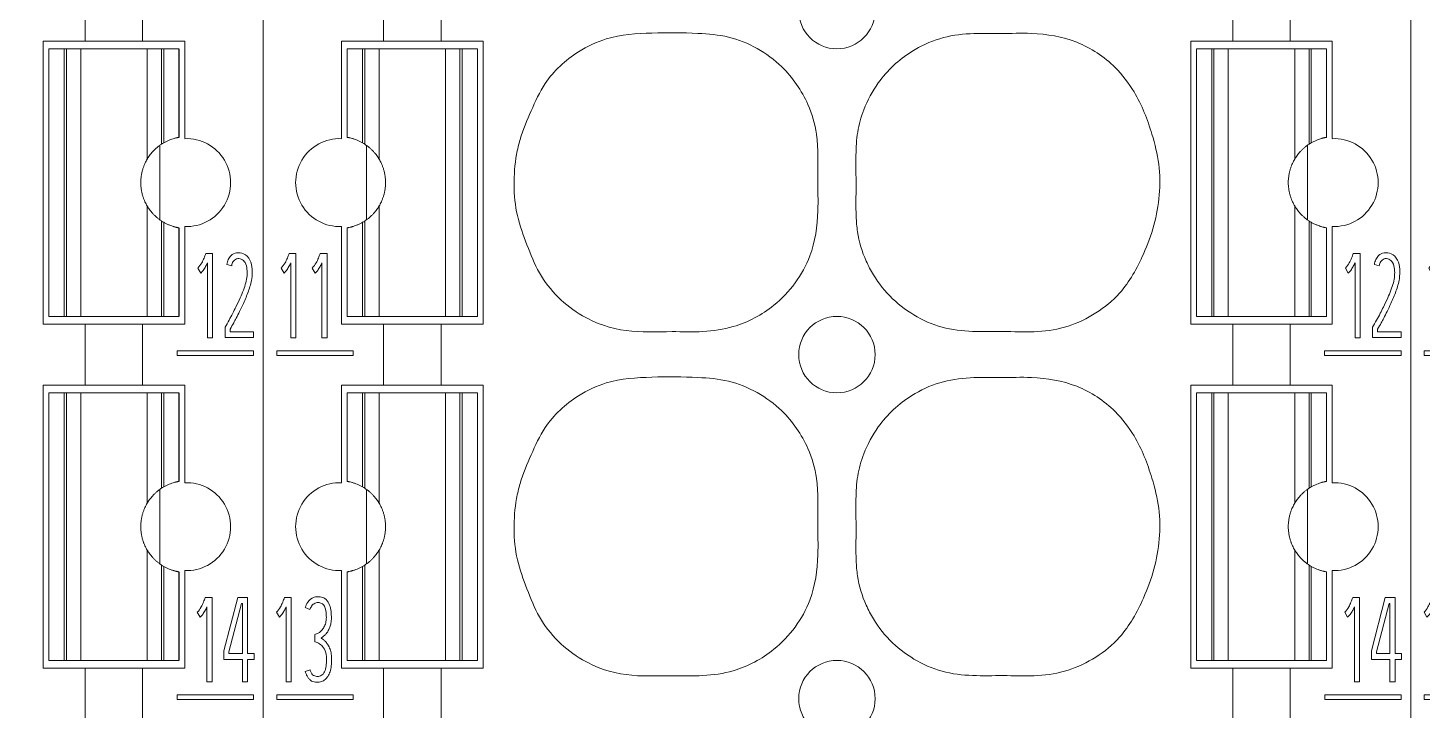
# Model space of a CAD drawing. Header units: millimetres. Extents: x 42356 to 50646, y 31507 to 39566.
# Drawn here: x 47694.95 to 47713.18, y 38385.75 to 38394.67 of the extents above; entities that cross this region are included whole.
import ezdxf

# ---------------------------------------------------------------- set-up
doc = ezdxf.new("R2010")
doc.units = ezdxf.units.MM
doc.set_wipeout_variables(frame=1)
doc.layers.add('000-PI-Oprema', color=30, linetype='Continuous', lineweight=5)

# ---------------------------------------------------------------- blocks, each defined once
blk = doc.blocks.new('PLC_CARD')
at = {"layer": '000-PI-Oprema'}
for p, q in [((0, -16.376), (0, -58.724)), ((15, -16.376), (15, -58.724)), ((1.575, -40.124), (1.575, -39.324)), ((2.325, -39.324), (2.325, -40.124)), ((12.675, -40.124), (12.675, -39.324)), ((13.425, -39.324), (13.425, -40.124)), ((1.025, -40.124), (1.025, -41.399)), ((1.575, -40.124), (1.025, -40.124)), ((1.099, -40.224), (1.099, -41.382)), ((1.1, -40.224), (1.3, -40.224)), ((1.1, -40.224), (1.1, -41.382)), ((1.1, -40.224), (1.1, -41.382)), ((1.328, -40.224), (1.3, -40.224)), ((1.3, -40.224), (1.3, -41.454)), ((1.516, -40.224), (1.328, -40.224)), ((1.328, -40.224), (1.328, -41.471)), ((1.516, -40.224), (1.516, -41.667)), ((2.325, -40.124), (1.575, -40.124)), ((2.875, -40.124), (2.325, -40.124)), ((2.572, -40.224), (2.384, -40.224)), ((2.384, -40.224), (2.384, -43.724)), ((2.6, -40.224), (2.572, -40.224)), ((2.572, -40.224), (2.572, -43.724)), ((2.8, -40.224), (2.6, -40.224)), ((2.6, -40.224), (2.6, -43.724)), ((2.8, -40.224), (2.8, -43.724)), ((2.875, -43.824), (2.875, -40.124)), ((12.125, -43.824), (12.125, -40.124)), ((12.125, -40.124), (12.675, -40.124)), ((12.2, -40.224), (12.4, -40.224)), ((12.2, -40.224), (12.2, -43.724)), ((12.4, -40.224), (12.428, -40.224)), ((12.4, -40.224), (12.4, -43.724)), ((12.428, -40.224), (12.616, -40.224)), ((12.428, -40.224), (12.428, -43.724)), ((12.616, -40.224), (12.616, -43.724)), ((12.675, -40.124), (13.425, -40.124)), ((13.425, -40.124), (13.975, -40.124)), ((13.484, -40.224), (13.672, -40.224)), ((13.484, -40.224), (13.484, -41.667)), ((13.672, -40.224), (13.7, -40.224)), ((13.672, -40.224), (13.672, -41.471)), ((13.9, -40.224), (13.7, -40.224)), ((13.7, -40.224), (13.7, -41.454)), ((13.9, -40.224), (13.9, -41.382)), ((13.9, -41.382), (13.9, -40.224)), ((13.901, -41.382), (13.901, -40.224)), ((13.975, -40.124), (13.975, -41.399)), ((15.127, -40.147), (15.027, -40.147)), ((15.027, -40.175), (15.027, -40.768)), ((15.127, -40.175), (15.027, -40.175)), ((15.127, -40.175), (15.127, -41.098)), ((15.1, -40.768), (15, -40.768)), ((15.1, -40.768), (15.1, -41.928)), ((15.127, -41.098), (15.1, -41.098)), ((1.349, -42.462), (1.349, -41.486)), ((13.651, -41.486), (13.651, -42.462)), ((15.127, -41.6), (15.1, -41.6)), ((15.127, -41.6), (15.127, -41.775)), ((15.127, -41.775), (15.1, -41.775)), ((15.1, -41.928), (15, -41.928)), ((1.516, -42.28), (1.516, -43.724)), ((13.484, -42.28), (13.484, -43.724)), ((15.127, -42.111), (15.027, -42.111)), ((1.025, -42.548), (1.025, -43.824)), ((1.099, -42.565), (1.099, -43.724)), ((1.1, -42.565), (1.1, -43.724)), ((1.1, -42.565), (1.1, -43.724)), ((1.3, -42.493), (1.3, -43.724)), ((1.328, -42.476), (1.328, -43.724)), ((13.672, -42.476), (13.672, -43.724)), ((13.7, -42.493), (13.7, -43.724)), ((13.9, -42.565), (13.9, -43.724)), ((13.9, -43.724), (13.9, -42.565)), ((13.901, -43.724), (13.901, -42.565)), ((13.975, -42.548), (13.975, -43.824)), ((15.1, -42.508), (15, -42.508)), ((15.1, -42.768), (15, -42.768)), ((15.127, -42.746), (15.1, -42.746)), ((15.127, -42.746), (15.127, -42.888)), ((0.339, -42.901), (0.428, -42.901)), ((0.428, -42.901), (0.428, -44.004)), ((0.745, -42.901), (0.835, -42.901)), ((0.835, -42.901), (0.835, -44.004)), ((14.25, -42.901), (14.339, -42.901)), ((14.339, -42.901), (14.339, -44.004)), ((15.127, -42.888), (15.1, -42.888)), ((15.1, -42.888), (15.127, -42.888)), ((0.273, -43.158), (0.235, -43.094)), ((0.362, -44.004), (0.362, -43.024)), ((0.679, -43.158), (0.642, -43.094)), ((0.769, -44.004), (0.769, -43.024)), ((14.184, -43.158), (14.146, -43.094)), ((14.273, -44.004), (14.273, -43.024)), ((14.59, -43.062), (14.525, -43.044)), ((1.1, -43.724), (1.3, -43.724)), ((1.328, -43.724), (1.3, -43.724)), ((1.516, -43.724), (1.328, -43.724)), ((2.572, -43.724), (2.384, -43.724)), ((2.6, -43.724), (2.572, -43.724)), ((2.8, -43.724), (2.6, -43.724)), ((12.2, -43.724), (12.4, -43.724)), ((12.4, -43.724), (12.428, -43.724)), ((12.428, -43.724), (12.616, -43.724)), ((13.484, -43.724), (13.672, -43.724)), ((13.672, -43.724), (13.7, -43.724)), ((13.9, -43.724), (13.7, -43.724)), ((1.025, -43.824), (1.575, -43.824)), ((1.575, -44.624), (1.575, -43.824)), ((1.575, -43.824), (2.325, -43.824)), ((2.325, -43.824), (2.875, -43.824)), ((2.325, -43.824), (2.325, -44.624)), ((12.675, -43.824), (12.125, -43.824)), ((12.675, -44.624), (12.675, -43.824)), ((13.425, -43.824), (12.675, -43.824)), ((13.975, -43.824), (13.425, -43.824)), ((13.425, -43.824), (13.425, -44.624)), ((14.502, -44.002), (14.502, -43.865)), ((14.568, -43.889), (14.568, -43.924)), ((15.127, -43.767), (15.1, -43.767)), ((15.127, -43.908), (15.1, -43.908)), ((15.1, -43.909), (15.127, -43.909)), ((15.1, -43.914), (15.127, -43.914)), ((15.127, -43.767), (15.127, -43.908)), ((15.127, -43.91), (15.127, -43.914)), ((0.428, -44.004), (0.362, -44.004)), ((0.835, -44.004), (0.769, -44.004)), ((14.339, -44.004), (14.273, -44.004)), ((14.874, -44.002), (14.502, -44.002)), ((14.568, -43.924), (14.874, -43.924)), ((14.874, -43.924), (14.874, -44.002)), ((1.175, -44.173), (0.177, -44.173)), ((0.177, -44.173), (0.177, -44.234)), ((0.177, -44.234), (1.175, -44.234)), ((1.175, -44.234), (1.175, -44.173)), ((13.875, -44.173), (13.875, -44.234)), ((14.874, -44.173), (13.875, -44.173)), ((13.875, -44.234), (14.874, -44.234)), ((14.874, -44.234), (14.874, -44.173)), ((15.127, -44.393), (15.1, -44.393)), ((15.127, -44.449), (15.1, -44.449)), ((1.025, -44.624), (1.025, -45.899)), ((1.575, -44.624), (1.025, -44.624)), ((2.325, -44.624), (1.575, -44.624)), ((2.875, -44.624), (2.325, -44.624)), ((2.875, -48.324), (2.875, -44.624)), ((12.125, -48.324), (12.125, -44.624)), ((12.125, -44.624), (12.675, -44.624)), ((12.675, -44.624), (13.425, -44.624)), ((13.425, -44.624), (13.975, -44.624)), ((13.975, -44.624), (13.975, -45.899)), ((1.099, -44.724), (1.099, -45.882)), ((1.1, -44.724), (1.3, -44.724)), ((1.1, -44.724), (1.1, -45.882)), ((1.1, -44.724), (1.1, -45.882)), ((1.328, -44.724), (1.3, -44.724)), ((1.3, -44.724), (1.3, -45.954)), ((1.516, -44.724), (1.328, -44.724)), ((1.328, -44.724), (1.328, -45.971)), ((1.516, -44.724), (1.516, -46.167)), ((2.572, -44.724), (2.384, -44.724)), ((2.384, -44.724), (2.384, -48.224)), ((2.6, -44.724), (2.572, -44.724)), ((2.572, -44.724), (2.572, -48.224)), ((2.8, -44.724), (2.6, -44.724)), ((2.6, -44.724), (2.6, -48.224)), ((2.8, -44.724), (2.8, -48.224)), ((12.2, -44.724), (12.4, -44.724)), ((12.2, -44.724), (12.2, -48.224)), ((12.4, -44.724), (12.428, -44.724)), ((12.4, -44.724), (12.4, -48.224)), ((12.428, -44.724), (12.616, -44.724)), ((12.428, -44.724), (12.428, -48.224)), ((12.616, -44.724), (12.616, -48.224)), ((13.484, -44.724), (13.672, -44.724)), ((13.484, -44.724), (13.484, -46.167)), ((13.672, -44.724), (13.7, -44.724)), ((13.672, -44.724), (13.672, -45.971)), ((13.9, -44.724), (13.7, -44.724)), ((13.7, -44.724), (13.7, -45.954)), ((13.9, -45.882), (13.9, -44.724)), ((13.9, -44.724), (13.9, -45.882)), ((13.901, -45.882), (13.901, -44.724)), ((15, -45.487), (15.1, -45.487)), ((15.127, -45.534), (15.027, -45.534)), ((1.349, -46.962), (1.349, -45.986)), ((13.651, -45.986), (13.651, -46.962)), ((1.516, -46.78), (1.516, -48.224)), ((13.484, -46.78), (13.484, -48.224)), ((1.3, -46.993), (1.3, -48.224)), ((1.328, -46.976), (1.328, -48.224)), ((13.672, -46.976), (13.672, -48.224)), ((13.7, -46.993), (13.7, -48.224)), ((1.025, -47.048), (1.025, -48.324)), ((1.099, -47.065), (1.099, -48.224)), ((1.1, -47.065), (1.1, -48.224)), ((1.1, -47.065), (1.1, -48.224)), ((13.9, -48.224), (13.9, -47.065)), ((13.9, -47.065), (13.9, -48.224)), ((13.901, -48.224), (13.901, -47.065)), ((13.975, -47.048), (13.975, -48.324)), ((0.278, -47.401), (0.367, -47.401)), ((0.301, -48.504), (0.301, -47.524)), ((0.367, -47.401), (0.367, -48.504)), ((0.612, -47.558), (0.551, -47.53)), ((14.242, -47.401), (14.332, -47.401)), ((14.266, -48.504), (14.266, -47.524)), ((14.332, -47.401), (14.332, -48.504)), ((14.668, -47.402), (14.486, -48.098)), ((14.552, -48.109), (14.718, -47.48)), ((14.795, -47.402), (14.668, -47.402)), ((14.718, -47.48), (14.729, -47.48)), ((14.729, -47.48), (14.729, -48.132)), ((14.795, -48.132), (14.795, -47.402)), ((0.212, -47.658), (0.174, -47.594)), ((14.176, -47.658), (14.139, -47.594)), ((0.674, -47.98), (0.674, -47.884)), ((14.486, -48.098), (14.486, -48.21)), ((14.552, -48.132), (14.552, -48.109)), ((1.1, -48.224), (1.3, -48.224)), ((1.328, -48.224), (1.3, -48.224)), ((1.516, -48.224), (1.328, -48.224)), ((2.572, -48.224), (2.384, -48.224)), ((2.6, -48.224), (2.572, -48.224)), ((2.8, -48.224), (2.6, -48.224)), ((12.2, -48.224), (12.4, -48.224)), ((12.4, -48.224), (12.428, -48.224)), ((12.428, -48.224), (12.616, -48.224)), ((13.484, -48.224), (13.672, -48.224)), ((13.672, -48.224), (13.7, -48.224)), ((13.9, -48.224), (13.7, -48.224)), ((14.486, -48.21), (14.729, -48.21)), ((14.729, -48.132), (14.552, -48.132)), ((14.729, -48.21), (14.729, -48.502)), ((14.881, -48.132), (14.795, -48.132)), ((14.795, -48.21), (14.881, -48.21)), ((14.795, -48.502), (14.795, -48.21)), ((14.881, -48.21), (14.881, -48.132)), ((0.55, -48.37), (0.613, -48.345)), ((1.025, -48.324), (1.575, -48.324)), ((1.575, -49.124), (1.575, -48.324)), ((1.575, -48.324), (2.325, -48.324)), ((2.325, -48.324), (2.875, -48.324)), ((2.325, -48.324), (2.325, -49.124)), ((12.675, -48.324), (12.125, -48.324)), ((12.675, -49.124), (12.675, -48.324)), ((13.425, -48.324), (12.675, -48.324)), ((13.975, -48.324), (13.425, -48.324)), ((13.425, -48.324), (13.425, -49.124)), ((0.367, -48.504), (0.301, -48.504)), ((14.332, -48.504), (14.266, -48.504)), ((14.729, -48.502), (14.795, -48.502)), ((1.176, -48.673), (0.177, -48.673)), ((0.177, -48.673), (0.177, -48.734)), ((0.177, -48.734), (1.176, -48.734)), ((1.176, -48.734), (1.176, -48.673)), ((14.875, -48.673), (13.876, -48.673)), ((13.876, -48.673), (13.876, -48.734)), ((13.876, -48.734), (14.875, -48.734)), ((14.875, -48.734), (14.875, -48.673))]:
    blk.add_line(p, q, dxfattribs=at)
for centre in [(7.5, -39.724), (7.5, -44.224), (7.5, -48.724)]:
    blk.add_circle(centre, 0.5, dxfattribs=at)
for centre, radius, start, end in [((1, -41.974), 0.575, 87.5081, 272.4919), ((1, -41.974), 0.6, 56.8644, 60), ((14, -41.974), 0.6, 120, 123.1356), ((14, -41.974), 0.575, 267.5081, 92.4919), ((1, -41.974), 0.6, 300, 303.1356), ((14, -41.974), 0.6, 236.8644, 240), ((1, -46.474), 0.575, 87.5081, 272.4919), ((14, -46.474), 0.575, 267.5081, 92.4919), ((1, -46.474), 0.6, 56.8644, 60), ((14, -46.474), 0.6, 120, 123.1356), ((1, -46.474), 0.6, 300, 303.1356), ((14, -46.474), 0.6, 236.8644, 240)]:
    blk.add_arc(centre, radius, start, end, dxfattribs=at)
for points, knots in [([(3.611, -43.154), (3.677, -43.27), (3.845, -43.484), (4.22, -43.773), (4.74, -43.949), (5.28, -43.915), (5.747, -43.934), (6.218, -43.866), (6.641, -43.64), (6.966, -43.297), (7.198, -42.881), (7.264, -42.408), (7.242, -41.875), (7.27, -41.403), (7.118, -40.881), (6.845, -40.487), (6.465, -40.206), (6.087, -40.051), (5.616, -40.013), (5.085, -40.012), (4.542, -40.045), (4.051, -40.28), (3.696, -40.605), (3.502, -41.036), (3.369, -41.343), (3.295, -41.672), (3.268, -42.005), (3.307, -42.411), (3.448, -42.787), (3.545, -43.038), (3.611, -43.154)], [0, 0, 0, 0, 0.03125, 0.0625, 0.109375, 0.15625, 0.1875, 0.21875, 0.265625, 0.296875, 0.328125, 0.375, 0.40625, 0.453125, 0.484375, 0.53125, 0.5625, 0.59375, 0.625, 0.671875, 0.71875, 0.75, 0.796875, 0.828125, 0.859375, 0.875, 0.90625, 0.9375, 0.96875, 1, 1, 1, 1]), ([(7.976, -43.179), (8.045, -43.294), (8.215, -43.505), (8.542, -43.745), (8.92, -43.897), (9.324, -43.93), (9.725, -43.917), (10.127, -43.937), (10.527, -43.868), (10.893, -43.693), (11.262, -43.391), (11.491, -42.973), (11.654, -42.534), (11.727, -42.136), (11.721, -41.731), (11.608, -41.274), (11.439, -40.834), (11.107, -40.402), (10.65, -40.098), (10.109, -40.009), (9.642, -40.029), (9.24, -40.014), (8.839, -40.073), (8.5, -40.231), (8.233, -40.436), (8.011, -40.689), (7.852, -40.986), (7.76, -41.312), (7.744, -41.647), (7.754, -42.015), (7.744, -42.35), (7.77, -42.685), (7.848, -42.944), (7.941, -43.122), (7.976, -43.179)], [0, 0, 0, 0, 0.03125, 0.0625, 0.09375, 0.125, 0.15625, 0.1875, 0.21875, 0.25, 0.28125, 0.328125, 0.359375, 0.390625, 0.421875, 0.453125, 0.5, 0.53125, 0.578125, 0.625, 0.65625, 0.6875, 0.71875, 0.75, 0.773438, 0.796875, 0.828125, 0.851562, 0.875, 0.90625, 0.9375, 0.953125, 0.984375, 1, 1, 1, 1]), ([(2.384, -40.224), (2.375, -40.224), (2.356, -40.224), (2.328, -40.224), (2.299, -40.224), (2.279, -40.224), (2.242, -40.224), (2.171, -40.224), (2.096, -40.224), (2.003, -40.224), (1.904, -40.224), (1.806, -40.224), (1.727, -40.224), (1.658, -40.224), (1.62, -40.224), (1.6, -40.224), (1.561, -40.224), (1.534, -40.224), (1.516, -40.224)], [0, 0, 0, 0, 0.06207, 0.11975, 0.187035, 0.2395, 0.284229, 0.328958, 0.391725, 0.453791, 0.535986, 0.613149, 0.671042, 0.715771, 0.7605, 0.819646, 0.88025, 1, 1, 1, 1]), ([(12.616, -40.224), (12.625, -40.224), (12.644, -40.224), (12.672, -40.224), (12.701, -40.224), (12.721, -40.224), (12.758, -40.224), (12.829, -40.224), (12.904, -40.224), (12.997, -40.224), (13.096, -40.224), (13.194, -40.224), (13.273, -40.224), (13.342, -40.224), (13.38, -40.224), (13.4, -40.224), (13.439, -40.224), (13.466, -40.224), (13.484, -40.224)], [0, 0, 0, 0, 0.06207, 0.11975, 0.187035, 0.2395, 0.284229, 0.328958, 0.391725, 0.453791, 0.535986, 0.613149, 0.671042, 0.715771, 0.7605, 0.819646, 0.88025, 1, 1, 1, 1]), ([(15.027, -40.147), (15.027, -40.147), (15.027, -40.152), (15.027, -40.167), (15.027, -40.173)], [0, 0, 0, 0, 0.699875, 1, 1, 1, 1]), ([(15.127, -40.147), (15.127, -40.147), (15.127, -40.152), (15.127, -40.167), (15.127, -40.173)], [0, 0, 0, 0, 0.699875, 1, 1, 1, 1]), ([(1.3, -41.454), (1.288, -41.447), (1.276, -41.441), (1.258, -41.432), (1.252, -41.429), (1.24, -41.424), (1.234, -41.421), (1.216, -41.414), (1.205, -41.41), (1.188, -41.404), (1.183, -41.402), (1.172, -41.399), (1.167, -41.397), (1.153, -41.393), (1.144, -41.391), (1.132, -41.388), (1.129, -41.388), (1.122, -41.386), (1.116, -41.385), (1.111, -41.384), (1.107, -41.383), (1.106, -41.383), (1.101, -41.382), (1.1, -41.382), (1.1, -41.382)], [0, 0, 0, 0, 0.125, 0.125, 0.1875, 0.1875, 0.25, 0.25, 0.375, 0.375, 0.4375, 0.4375, 0.5, 0.5, 0.625, 0.625, 0.6875, 0.6875, 0.75, 0.8125, 0.8125, 0.875, 0.875, 1, 1, 1, 1]), ([(1.516, -41.667), (1.512, -41.661), (1.507, -41.653), (1.497, -41.638), (1.492, -41.629), (1.479, -41.613), (1.473, -41.604), (1.458, -41.586), (1.451, -41.578), (1.435, -41.56), (1.427, -41.552), (1.409, -41.535), (1.4, -41.526), (1.371, -41.501), (1.35, -41.486), (1.328, -41.471)], [0, 0, 0, 0, 0.125, 0.125, 0.25, 0.25, 0.375, 0.375, 0.5, 0.5, 0.625, 0.625, 0.75, 0.75, 1, 1, 1, 1]), ([(13.672, -41.471), (13.661, -41.478), (13.65, -41.486), (13.63, -41.501), (13.62, -41.51), (13.6, -41.526), (13.591, -41.534), (13.574, -41.551), (13.565, -41.56), (13.541, -41.586), (13.527, -41.604), (13.509, -41.629), (13.503, -41.638), (13.495, -41.649), (13.493, -41.653), (13.488, -41.66), (13.486, -41.664), (13.484, -41.667)], [0, 0, 0, 0, 0.125, 0.125, 0.25, 0.25, 0.375, 0.375, 0.5, 0.5, 0.75, 0.75, 0.875, 0.875, 0.9375, 0.9375, 1, 1, 1, 1]), ([(13.9, -41.382), (13.9, -41.382), (13.899, -41.382), (13.893, -41.383), (13.889, -41.384), (13.881, -41.386), (13.878, -41.386), (13.871, -41.388), (13.864, -41.389), (13.856, -41.391), (13.847, -41.393), (13.842, -41.395), (13.828, -41.399), (13.817, -41.402), (13.795, -41.409), (13.784, -41.414), (13.76, -41.424), (13.748, -41.429), (13.724, -41.441), (13.712, -41.447), (13.7, -41.454)], [0, 0, 0, 0, 0.125, 0.125, 0.25, 0.25, 0.3125, 0.3125, 0.375, 0.4375, 0.4375, 0.5, 0.5, 0.625, 0.625, 0.75, 0.75, 0.875, 0.875, 1, 1, 1, 1]), ([(1.516, -42.28), (1.526, -42.263), (1.536, -42.245), (1.55, -42.214), (1.554, -42.204), (1.563, -42.181), (1.567, -42.169), (1.575, -42.144), (1.579, -42.131), (1.584, -42.11), (1.586, -42.102), (1.589, -42.088), (1.591, -42.08), (1.594, -42.057), (1.596, -42.041), (1.599, -42.016), (1.599, -42.008), (1.6, -41.991), (1.6, -41.974), (1.6, -41.957), (1.599, -41.94), (1.599, -41.931), (1.596, -41.906), (1.594, -41.89), (1.591, -41.867), (1.589, -41.86), (1.586, -41.845), (1.584, -41.838), (1.579, -41.817), (1.576, -41.804), (1.568, -41.778), (1.563, -41.766), (1.554, -41.744), (1.55, -41.733), (1.536, -41.703), (1.526, -41.684), (1.516, -41.667)], [0, 0, 0, 0, 0.125, 0.125, 0.1875, 0.1875, 0.25, 0.25, 0.3125, 0.3125, 0.34375, 0.34375, 0.375, 0.375, 0.4375, 0.4375, 0.46875, 0.46875, 0.5, 0.53125, 0.53125, 0.5625, 0.5625, 0.625, 0.625, 0.65625, 0.65625, 0.6875, 0.6875, 0.75, 0.75, 0.8125, 0.8125, 0.875, 0.875, 1, 1, 1, 1]), ([(13.484, -41.667), (13.474, -41.684), (13.464, -41.703), (13.45, -41.733), (13.446, -41.743), (13.437, -41.766), (13.433, -41.778), (13.425, -41.803), (13.421, -41.817), (13.416, -41.838), (13.414, -41.845), (13.411, -41.859), (13.409, -41.867), (13.406, -41.89), (13.404, -41.906), (13.401, -41.931), (13.401, -41.939), (13.4, -41.956), (13.4, -41.973), (13.4, -41.991), (13.401, -42.008), (13.401, -42.016), (13.404, -42.041), (13.406, -42.057), (13.409, -42.08), (13.411, -42.088), (13.414, -42.102), (13.416, -42.109), (13.421, -42.13), (13.424, -42.144), (13.432, -42.169), (13.437, -42.181), (13.446, -42.203), (13.45, -42.214), (13.464, -42.245), (13.474, -42.263), (13.484, -42.28)], [0, 0, 0, 0, 0.125, 0.125, 0.1875, 0.1875, 0.25, 0.25, 0.3125, 0.3125, 0.34375, 0.34375, 0.375, 0.375, 0.4375, 0.4375, 0.46875, 0.46875, 0.5, 0.53125, 0.53125, 0.5625, 0.5625, 0.625, 0.625, 0.65625, 0.65625, 0.6875, 0.6875, 0.75, 0.75, 0.8125, 0.8125, 0.875, 0.875, 1, 1, 1, 1]), ([(15.127, -41.775), (15.127, -41.801), (15.127, -41.857), (15.127, -41.942), (15.127, -42.026), (15.127, -42.083), (15.127, -42.111)], [0, 0, 0, 0, 0.241771, 0.519769, 0.773623, 1, 1, 1, 1]), ([(15.027, -41.928), (15.027, -41.933), (15.027, -41.967), (15.027, -42.026), (15.027, -42.083), (15.027, -42.111)], [0, 0, 0, 0, 0.096436, 0.574067, 1, 1, 1, 1]), ([(1.328, -42.476), (1.35, -42.462), (1.371, -42.446), (1.399, -42.421), (1.409, -42.413), (1.427, -42.396), (1.435, -42.387), (1.451, -42.37), (1.458, -42.361), (1.473, -42.344), (1.479, -42.335), (1.491, -42.318), (1.497, -42.31), (1.507, -42.294), (1.512, -42.287), (1.516, -42.28)], [0, 0, 0, 0, 0.25, 0.25, 0.375, 0.375, 0.5, 0.5, 0.625, 0.625, 0.75, 0.75, 0.875, 0.875, 1, 1, 1, 1]), ([(13.484, -42.28), (13.486, -42.283), (13.488, -42.287), (13.493, -42.294), (13.495, -42.298), (13.503, -42.31), (13.509, -42.318), (13.521, -42.335), (13.528, -42.344), (13.542, -42.361), (13.557, -42.378), (13.573, -42.396), (13.591, -42.413), (13.6, -42.421), (13.62, -42.438), (13.63, -42.446), (13.645, -42.457), (13.65, -42.461), (13.661, -42.469), (13.667, -42.472), (13.672, -42.476)], [0, 0, 0, 0, 0.0625, 0.0625, 0.125, 0.125, 0.25, 0.25, 0.375, 0.375, 0.5, 0.625, 0.625, 0.75, 0.75, 0.875, 0.875, 0.9375, 0.9375, 1, 1, 1, 1]), ([(1.1, -42.565), (1.1, -42.565), (1.101, -42.565), (1.106, -42.564), (1.107, -42.564), (1.111, -42.563), (1.114, -42.563), (1.122, -42.561), (1.128, -42.56), (1.14, -42.557), (1.144, -42.556), (1.153, -42.554), (1.162, -42.551), (1.172, -42.548), (1.183, -42.545), (1.188, -42.543), (1.205, -42.538), (1.216, -42.533), (1.24, -42.524), (1.252, -42.518), (1.276, -42.506), (1.288, -42.5), (1.3, -42.493)], [0, 0, 0, 0, 0.125, 0.125, 0.1875, 0.1875, 0.25, 0.25, 0.375, 0.375, 0.4375, 0.4375, 0.5, 0.5625, 0.5625, 0.625, 0.625, 0.75, 0.75, 0.875, 0.875, 1, 1, 1, 1]), ([(13.7, -42.493), (13.712, -42.5), (13.724, -42.506), (13.742, -42.515), (13.748, -42.518), (13.76, -42.524), (13.766, -42.526), (13.784, -42.533), (13.795, -42.538), (13.812, -42.543), (13.817, -42.545), (13.828, -42.548), (13.833, -42.55), (13.847, -42.554), (13.856, -42.556), (13.868, -42.559), (13.871, -42.56), (13.878, -42.561), (13.881, -42.562), (13.889, -42.563), (13.893, -42.564), (13.899, -42.565), (13.9, -42.565), (13.9, -42.565)], [0, 0, 0, 0, 0.125, 0.125, 0.1875, 0.1875, 0.25, 0.25, 0.375, 0.375, 0.4375, 0.4375, 0.5, 0.5, 0.625, 0.625, 0.6875, 0.6875, 0.75, 0.75, 0.875, 0.875, 1, 1, 1, 1]), ([(15.1, -42.508), (15.1, -42.508), (15.1, -42.509), (15.1, -42.595), (15.1, -42.9), (15.1, -43.238), (15.1, -43.628), (15.1, -44.016), (15.1, -44.341), (15.1, -44.421), (15.1, -44.305), (15.1, -44.017), (15.1, -43.614), (15.1, -43.177), (15.1, -42.895), (15.1, -42.768)], [0, 0, 0, 0, 0.002463, 0.127313, 0.21804, 0.297613, 0.383773, 0.502248, 0.581824, 0.615416, 0.6429, 0.709026, 0.804834, 0.910982, 1, 1, 1, 1]), ([(15.1, -42.768), (15.1, -43.05), (15.1, -43.57), (15.1, -44.32), (15.1, -44.941), (15.1, -45.374), (15.1, -45.479), (15.1, -45.487), (15.1, -45.487)], [0, 0, 0, 0, 0.258228, 0.474907, 0.66882, 0.831698, 0.971786, 1, 1, 1, 1]), ([(0.235, -43.094), (0.255, -43.072), (0.286, -43.03), (0.316, -42.963), (0.332, -42.921), (0.339, -42.901)], [0, 0, 0, 0, 0.391503, 0.710241, 1, 1, 1, 1]), ([(0.642, -43.094), (0.661, -43.072), (0.693, -43.03), (0.722, -42.963), (0.738, -42.921), (0.745, -42.901)], [0, 0, 0, 0, 0.391503, 0.710241, 1, 1, 1, 1]), ([(14.146, -43.094), (14.166, -43.072), (14.197, -43.03), (14.227, -42.963), (14.243, -42.921), (14.25, -42.901)], [0, 0, 0, 0, 0.391503, 0.710241, 1, 1, 1, 1]), ([(14.502, -43.865), (14.52, -43.835), (14.554, -43.775), (14.601, -43.687), (14.65, -43.59), (14.698, -43.489), (14.741, -43.383), (14.776, -43.287), (14.791, -43.194), (14.792, -43.104), (14.774, -43.023), (14.719, -42.968), (14.651, -42.964), (14.603, -43.006), (14.592, -43.041), (14.59, -43.062)], [0, 0, 0, 0, 0.090549, 0.179208, 0.258724, 0.372825, 0.470228, 0.556884, 0.637924, 0.712953, 0.790363, 0.847029, 0.901257, 0.950813, 1, 1, 1, 1]), ([(14.525, -43.044), (14.529, -43.021), (14.541, -42.98), (14.579, -42.918), (14.656, -42.885), (14.757, -42.896), (14.84, -42.984), (14.861, -43.107), (14.856, -43.247), (14.81, -43.397), (14.75, -43.538), (14.695, -43.654), (14.653, -43.739), (14.611, -43.816), (14.584, -43.863), (14.568, -43.889)], [0, 0, 0, 0, 0.048112, 0.09401, 0.152004, 0.217385, 0.302237, 0.391917, 0.480803, 0.603842, 0.727373, 0.811807, 0.882438, 0.932593, 1, 1, 1, 1]), ([(0.362, -43.024), (0.358, -43.032), (0.35, -43.048), (0.336, -43.073), (0.322, -43.098), (0.307, -43.121), (0.291, -43.142), (0.279, -43.153), (0.273, -43.158)], [0, 0, 0, 0, 0.164096, 0.336927, 0.518657, 0.695677, 0.855448, 1, 1, 1, 1]), ([(0.769, -43.024), (0.765, -43.032), (0.757, -43.048), (0.743, -43.073), (0.729, -43.098), (0.714, -43.121), (0.697, -43.142), (0.685, -43.153), (0.679, -43.158)], [0, 0, 0, 0, 0.164096, 0.336927, 0.518657, 0.695677, 0.855448, 1, 1, 1, 1]), ([(14.273, -43.024), (14.269, -43.032), (14.261, -43.048), (14.247, -43.073), (14.233, -43.098), (14.218, -43.121), (14.201, -43.142), (14.19, -43.153), (14.184, -43.158)], [0, 0, 0, 0, 0.164096, 0.336927, 0.518657, 0.695677, 0.855448, 1, 1, 1, 1]), ([(2.384, -43.724), (2.375, -43.724), (2.356, -43.724), (2.328, -43.724), (2.299, -43.724), (2.279, -43.724), (2.242, -43.724), (2.171, -43.724), (2.096, -43.724), (2.003, -43.724), (1.904, -43.724), (1.806, -43.724), (1.727, -43.724), (1.658, -43.724), (1.62, -43.724), (1.6, -43.724), (1.561, -43.724), (1.534, -43.724), (1.516, -43.724)], [0, 0, 0, 0, 0.06207, 0.11975, 0.187035, 0.2395, 0.284229, 0.328958, 0.391725, 0.453791, 0.535986, 0.613149, 0.671042, 0.715771, 0.7605, 0.819646, 0.88025, 1, 1, 1, 1]), ([(12.616, -43.724), (12.625, -43.724), (12.644, -43.724), (12.672, -43.724), (12.701, -43.724), (12.721, -43.724), (12.758, -43.724), (12.829, -43.724), (12.904, -43.724), (12.997, -43.724), (13.096, -43.724), (13.194, -43.724), (13.273, -43.724), (13.342, -43.724), (13.38, -43.724), (13.4, -43.724), (13.439, -43.724), (13.466, -43.724), (13.484, -43.724)], [0, 0, 0, 0, 0.06207, 0.11975, 0.187035, 0.2395, 0.284229, 0.328958, 0.391725, 0.453791, 0.535986, 0.613149, 0.671042, 0.715771, 0.7605, 0.819646, 0.88025, 1, 1, 1, 1]), ([(15.127, -44.447), (15.127, -44.444), (15.127, -44.418), (15.127, -44.398), (15.127, -44.393), (15.127, -44.393)], [0, 0, 0, 0, 0.082899, 0.691307, 1, 1, 1, 1]), ([(15.127, -45.534), (15.127, -45.482), (15.127, -45.361), (15.127, -45.177), (15.127, -44.981), (15.127, -44.785), (15.127, -44.612), (15.127, -44.479), (15.127, -44.449), (15.127, -44.449)], [0, 0, 0, 0, 0.113595, 0.26082, 0.402162, 0.53609, 0.696019, 0.826003, 1, 1, 1, 1]), ([(3.611, -47.654), (3.677, -47.77), (3.845, -47.984), (4.22, -48.273), (4.74, -48.449), (5.28, -48.415), (5.747, -48.434), (6.218, -48.366), (6.641, -48.14), (6.966, -47.797), (7.198, -47.381), (7.264, -46.908), (7.242, -46.375), (7.27, -45.903), (7.118, -45.381), (6.845, -44.987), (6.465, -44.706), (6.087, -44.551), (5.616, -44.513), (5.085, -44.512), (4.542, -44.545), (4.051, -44.78), (3.696, -45.105), (3.502, -45.536), (3.369, -45.843), (3.295, -46.172), (3.268, -46.505), (3.307, -46.911), (3.448, -47.287), (3.545, -47.538), (3.611, -47.654)], [0, 0, 0, 0, 0.03125, 0.0625, 0.109375, 0.15625, 0.1875, 0.21875, 0.265625, 0.296875, 0.328125, 0.375, 0.40625, 0.453125, 0.484375, 0.53125, 0.5625, 0.59375, 0.625, 0.671875, 0.71875, 0.75, 0.796875, 0.828125, 0.859375, 0.875, 0.90625, 0.9375, 0.96875, 1, 1, 1, 1]), ([(7.976, -47.679), (8.045, -47.794), (8.215, -48.005), (8.542, -48.245), (8.92, -48.397), (9.324, -48.43), (9.725, -48.417), (10.127, -48.437), (10.527, -48.368), (10.893, -48.193), (11.262, -47.891), (11.491, -47.473), (11.654, -47.034), (11.727, -46.636), (11.721, -46.231), (11.608, -45.774), (11.439, -45.334), (11.107, -44.902), (10.65, -44.598), (10.109, -44.509), (9.642, -44.529), (9.24, -44.514), (8.839, -44.573), (8.5, -44.731), (8.233, -44.936), (8.011, -45.189), (7.852, -45.486), (7.76, -45.812), (7.744, -46.147), (7.754, -46.515), (7.744, -46.85), (7.77, -47.185), (7.848, -47.444), (7.941, -47.622), (7.976, -47.679)], [0, 0, 0, 0, 0.03125, 0.0625, 0.09375, 0.125, 0.15625, 0.1875, 0.21875, 0.25, 0.28125, 0.328125, 0.359375, 0.390625, 0.421875, 0.453125, 0.5, 0.53125, 0.578125, 0.625, 0.65625, 0.6875, 0.71875, 0.75, 0.773438, 0.796875, 0.828125, 0.851562, 0.875, 0.90625, 0.9375, 0.953125, 0.984375, 1, 1, 1, 1]), ([(2.384, -44.724), (2.375, -44.724), (2.356, -44.724), (2.328, -44.724), (2.299, -44.724), (2.279, -44.724), (2.242, -44.724), (2.171, -44.724), (2.096, -44.724), (2.003, -44.724), (1.904, -44.724), (1.806, -44.724), (1.727, -44.724), (1.658, -44.724), (1.62, -44.724), (1.6, -44.724), (1.561, -44.724), (1.534, -44.724), (1.516, -44.724)], [0, 0, 0, 0, 0.06207, 0.11975, 0.187035, 0.2395, 0.284229, 0.328958, 0.391725, 0.453791, 0.535986, 0.613149, 0.671042, 0.715771, 0.7605, 0.819646, 0.88025, 1, 1, 1, 1]), ([(12.616, -44.724), (12.625, -44.724), (12.644, -44.724), (12.672, -44.724), (12.701, -44.724), (12.721, -44.724), (12.758, -44.724), (12.829, -44.724), (12.904, -44.724), (12.997, -44.724), (13.096, -44.724), (13.194, -44.724), (13.273, -44.724), (13.342, -44.724), (13.38, -44.724), (13.4, -44.724), (13.439, -44.724), (13.466, -44.724), (13.484, -44.724)], [0, 0, 0, 0, 0.06207, 0.11975, 0.187035, 0.2395, 0.284229, 0.328958, 0.391725, 0.453791, 0.535986, 0.613149, 0.671042, 0.715771, 0.7605, 0.819646, 0.88025, 1, 1, 1, 1]), ([(1.3, -45.954), (1.288, -45.947), (1.276, -45.941), (1.258, -45.932), (1.252, -45.929), (1.24, -45.924), (1.234, -45.921), (1.216, -45.914), (1.205, -45.91), (1.188, -45.904), (1.183, -45.902), (1.172, -45.899), (1.167, -45.897), (1.153, -45.893), (1.144, -45.891), (1.132, -45.888), (1.129, -45.888), (1.122, -45.886), (1.116, -45.885), (1.111, -45.884), (1.107, -45.883), (1.106, -45.883), (1.101, -45.882), (1.1, -45.882), (1.1, -45.882)], [0, 0, 0, 0, 0.125, 0.125, 0.1875, 0.1875, 0.25, 0.25, 0.375, 0.375, 0.4375, 0.4375, 0.5, 0.5, 0.625, 0.625, 0.6875, 0.6875, 0.75, 0.8125, 0.8125, 0.875, 0.875, 1, 1, 1, 1]), ([(13.9, -45.882), (13.9, -45.882), (13.899, -45.882), (13.893, -45.883), (13.889, -45.884), (13.881, -45.886), (13.878, -45.886), (13.871, -45.888), (13.864, -45.889), (13.856, -45.891), (13.847, -45.893), (13.842, -45.895), (13.828, -45.899), (13.817, -45.902), (13.795, -45.909), (13.784, -45.914), (13.76, -45.924), (13.748, -45.929), (13.724, -45.941), (13.712, -45.947), (13.7, -45.954)], [0, 0, 0, 0, 0.125, 0.125, 0.25, 0.25, 0.3125, 0.3125, 0.375, 0.4375, 0.4375, 0.5, 0.5, 0.625, 0.625, 0.75, 0.75, 0.875, 0.875, 1, 1, 1, 1]), ([(1.516, -46.167), (1.512, -46.161), (1.507, -46.153), (1.497, -46.138), (1.492, -46.129), (1.479, -46.113), (1.473, -46.104), (1.458, -46.086), (1.451, -46.078), (1.435, -46.06), (1.427, -46.052), (1.409, -46.035), (1.4, -46.026), (1.371, -46.001), (1.35, -45.986), (1.328, -45.971)], [0, 0, 0, 0, 0.125, 0.125, 0.25, 0.25, 0.375, 0.375, 0.5, 0.5, 0.625, 0.625, 0.75, 0.75, 1, 1, 1, 1]), ([(13.672, -45.971), (13.661, -45.978), (13.65, -45.986), (13.63, -46.001), (13.62, -46.01), (13.6, -46.026), (13.591, -46.034), (13.574, -46.051), (13.565, -46.06), (13.541, -46.086), (13.527, -46.104), (13.509, -46.129), (13.503, -46.138), (13.495, -46.149), (13.493, -46.153), (13.488, -46.16), (13.486, -46.164), (13.484, -46.167)], [0, 0, 0, 0, 0.125, 0.125, 0.25, 0.25, 0.375, 0.375, 0.5, 0.5, 0.75, 0.75, 0.875, 0.875, 0.9375, 0.9375, 1, 1, 1, 1]), ([(1.516, -46.78), (1.526, -46.763), (1.536, -46.745), (1.55, -46.714), (1.554, -46.704), (1.563, -46.681), (1.567, -46.669), (1.575, -46.644), (1.579, -46.631), (1.584, -46.61), (1.586, -46.602), (1.589, -46.588), (1.591, -46.58), (1.594, -46.557), (1.596, -46.541), (1.599, -46.516), (1.599, -46.508), (1.6, -46.491), (1.6, -46.474), (1.6, -46.457), (1.599, -46.44), (1.599, -46.431), (1.596, -46.406), (1.594, -46.39), (1.591, -46.367), (1.589, -46.36), (1.586, -46.345), (1.584, -46.338), (1.579, -46.317), (1.576, -46.304), (1.568, -46.278), (1.563, -46.266), (1.554, -46.244), (1.55, -46.233), (1.536, -46.203), (1.526, -46.184), (1.516, -46.167)], [0, 0, 0, 0, 0.125, 0.125, 0.1875, 0.1875, 0.25, 0.25, 0.3125, 0.3125, 0.34375, 0.34375, 0.375, 0.375, 0.4375, 0.4375, 0.46875, 0.46875, 0.5, 0.53125, 0.53125, 0.5625, 0.5625, 0.625, 0.625, 0.65625, 0.65625, 0.6875, 0.6875, 0.75, 0.75, 0.8125, 0.8125, 0.875, 0.875, 1, 1, 1, 1]), ([(13.484, -46.167), (13.474, -46.184), (13.464, -46.203), (13.45, -46.233), (13.446, -46.243), (13.437, -46.266), (13.433, -46.278), (13.425, -46.303), (13.421, -46.317), (13.416, -46.338), (13.414, -46.345), (13.411, -46.359), (13.409, -46.367), (13.406, -46.39), (13.404, -46.406), (13.401, -46.431), (13.401, -46.439), (13.4, -46.456), (13.4, -46.473), (13.4, -46.491), (13.401, -46.508), (13.401, -46.516), (13.404, -46.541), (13.406, -46.557), (13.409, -46.58), (13.411, -46.588), (13.414, -46.602), (13.416, -46.609), (13.421, -46.63), (13.424, -46.644), (13.432, -46.669), (13.437, -46.681), (13.446, -46.703), (13.45, -46.714), (13.464, -46.745), (13.474, -46.763), (13.484, -46.78)], [0, 0, 0, 0, 0.125, 0.125, 0.1875, 0.1875, 0.25, 0.25, 0.3125, 0.3125, 0.34375, 0.34375, 0.375, 0.375, 0.4375, 0.4375, 0.46875, 0.46875, 0.5, 0.53125, 0.53125, 0.5625, 0.5625, 0.625, 0.625, 0.65625, 0.65625, 0.6875, 0.6875, 0.75, 0.75, 0.8125, 0.8125, 0.875, 0.875, 1, 1, 1, 1]), ([(1.328, -46.976), (1.35, -46.962), (1.371, -46.946), (1.399, -46.921), (1.409, -46.913), (1.427, -46.896), (1.435, -46.887), (1.451, -46.87), (1.458, -46.861), (1.473, -46.844), (1.479, -46.835), (1.491, -46.818), (1.497, -46.81), (1.507, -46.794), (1.512, -46.787), (1.516, -46.78)], [0, 0, 0, 0, 0.25, 0.25, 0.375, 0.375, 0.5, 0.5, 0.625, 0.625, 0.75, 0.75, 0.875, 0.875, 1, 1, 1, 1]), ([(13.484, -46.78), (13.486, -46.783), (13.488, -46.787), (13.493, -46.794), (13.495, -46.798), (13.503, -46.81), (13.509, -46.818), (13.521, -46.835), (13.528, -46.844), (13.542, -46.861), (13.557, -46.878), (13.573, -46.896), (13.591, -46.913), (13.6, -46.921), (13.62, -46.938), (13.63, -46.946), (13.645, -46.957), (13.65, -46.961), (13.661, -46.969), (13.667, -46.972), (13.672, -46.976)], [0, 0, 0, 0, 0.0625, 0.0625, 0.125, 0.125, 0.25, 0.25, 0.375, 0.375, 0.5, 0.625, 0.625, 0.75, 0.75, 0.875, 0.875, 0.9375, 0.9375, 1, 1, 1, 1]), ([(1.1, -47.065), (1.1, -47.065), (1.101, -47.065), (1.106, -47.064), (1.107, -47.064), (1.111, -47.063), (1.114, -47.063), (1.122, -47.061), (1.128, -47.06), (1.14, -47.057), (1.144, -47.056), (1.153, -47.054), (1.162, -47.051), (1.172, -47.048), (1.183, -47.045), (1.188, -47.043), (1.205, -47.038), (1.216, -47.033), (1.24, -47.024), (1.252, -47.018), (1.276, -47.006), (1.288, -47), (1.3, -46.993)], [0, 0, 0, 0, 0.125, 0.125, 0.1875, 0.1875, 0.25, 0.25, 0.375, 0.375, 0.4375, 0.4375, 0.5, 0.5625, 0.5625, 0.625, 0.625, 0.75, 0.75, 0.875, 0.875, 1, 1, 1, 1]), ([(13.7, -46.993), (13.712, -47), (13.724, -47.006), (13.742, -47.015), (13.748, -47.018), (13.76, -47.024), (13.766, -47.026), (13.784, -47.033), (13.795, -47.038), (13.812, -47.043), (13.817, -47.045), (13.828, -47.048), (13.833, -47.05), (13.847, -47.054), (13.856, -47.056), (13.868, -47.059), (13.871, -47.06), (13.878, -47.061), (13.881, -47.062), (13.889, -47.063), (13.893, -47.064), (13.899, -47.065), (13.9, -47.065), (13.9, -47.065)], [0, 0, 0, 0, 0.125, 0.125, 0.1875, 0.1875, 0.25, 0.25, 0.375, 0.375, 0.4375, 0.4375, 0.5, 0.5, 0.625, 0.625, 0.6875, 0.6875, 0.75, 0.75, 0.875, 0.875, 1, 1, 1, 1]), ([(0.174, -47.594), (0.194, -47.572), (0.225, -47.53), (0.255, -47.463), (0.271, -47.421), (0.278, -47.401)], [0, 0, 0, 0, 0.391503, 0.710241, 1, 1, 1, 1]), ([(0.301, -47.524), (0.297, -47.532), (0.289, -47.548), (0.276, -47.573), (0.261, -47.598), (0.246, -47.621), (0.23, -47.642), (0.218, -47.653), (0.212, -47.658)], [0, 0, 0, 0, 0.164096, 0.336927, 0.518657, 0.695677, 0.855448, 1, 1, 1, 1]), ([(0.551, -47.53), (0.558, -47.505), (0.582, -47.451), (0.655, -47.39), (0.742, -47.387), (0.816, -47.412), (0.866, -47.478), (0.887, -47.562), (0.893, -47.643), (0.891, -47.716), (0.879, -47.773), (0.858, -47.825), (0.831, -47.87), (0.793, -47.905), (0.77, -47.923), (0.758, -47.932)], [0, 0, 0, 0, 0.081815, 0.199903, 0.28393, 0.358513, 0.449742, 0.54165, 0.640017, 0.717247, 0.780892, 0.831448, 0.902971, 0.950309, 1, 1, 1, 1]), ([(0.674, -47.884), (0.682, -47.882), (0.704, -47.875), (0.74, -47.858), (0.774, -47.822), (0.804, -47.775), (0.826, -47.713), (0.827, -47.637), (0.82, -47.564), (0.799, -47.501), (0.754, -47.469), (0.703, -47.464), (0.657, -47.482), (0.628, -47.518), (0.616, -47.542), (0.612, -47.558)], [0, 0, 0, 0, 0.037411, 0.100053, 0.169829, 0.250008, 0.34054, 0.450824, 0.57699, 0.6632, 0.72943, 0.801937, 0.882748, 0.931037, 1, 1, 1, 1]), ([(14.139, -47.594), (14.158, -47.572), (14.19, -47.53), (14.219, -47.463), (14.236, -47.421), (14.242, -47.401)], [0, 0, 0, 0, 0.391503, 0.710241, 1, 1, 1, 1]), ([(14.266, -47.524), (14.262, -47.532), (14.254, -47.548), (14.24, -47.573), (14.226, -47.598), (14.211, -47.621), (14.194, -47.642), (14.182, -47.653), (14.176, -47.658)], [0, 0, 0, 0, 0.164096, 0.336927, 0.518657, 0.695677, 0.855448, 1, 1, 1, 1]), ([(0.758, -47.932), (0.762, -47.934), (0.77, -47.939), (0.782, -47.948), (0.797, -47.959), (0.812, -47.973), (0.827, -47.991), (0.842, -48.011), (0.856, -48.035), (0.869, -48.062), (0.88, -48.091), (0.889, -48.125), (0.894, -48.162), (0.896, -48.22), (0.893, -48.291), (0.878, -48.369), (0.851, -48.431), (0.813, -48.477), (0.762, -48.505), (0.711, -48.512), (0.667, -48.507), (0.633, -48.495), (0.605, -48.472), (0.582, -48.443), (0.563, -48.409), (0.554, -48.383), (0.55, -48.37)], [0, 0, 0, 0, 0.012922, 0.029085, 0.048549, 0.070615, 0.094771, 0.121246, 0.150012, 0.18112, 0.214804, 0.25117, 0.290613, 0.333608, 0.431976, 0.514492, 0.583847, 0.643939, 0.700686, 0.761587, 0.802506, 0.839755, 0.876213, 0.914361, 0.955278, 1, 1, 1, 1]), ([(0.613, -48.345), (0.615, -48.352), (0.621, -48.371), (0.637, -48.408), (0.683, -48.436), (0.739, -48.432), (0.792, -48.402), (0.819, -48.334), (0.83, -48.248), (0.833, -48.15), (0.798, -48.061), (0.741, -48.004), (0.698, -47.985), (0.674, -47.98)], [0, 0, 0, 0, 0.030284, 0.080584, 0.166473, 0.231912, 0.30624, 0.405096, 0.518781, 0.672651, 0.805281, 0.903035, 1, 1, 1, 1]), ([(2.384, -48.224), (2.375, -48.224), (2.356, -48.224), (2.328, -48.224), (2.299, -48.224), (2.279, -48.224), (2.242, -48.224), (2.171, -48.224), (2.096, -48.224), (2.003, -48.224), (1.904, -48.224), (1.806, -48.224), (1.727, -48.224), (1.658, -48.224), (1.62, -48.224), (1.6, -48.224), (1.561, -48.224), (1.534, -48.224), (1.516, -48.224)], [0, 0, 0, 0, 0.06207, 0.11975, 0.187035, 0.2395, 0.284229, 0.328958, 0.391725, 0.453791, 0.535986, 0.613149, 0.671042, 0.715771, 0.7605, 0.819646, 0.88025, 1, 1, 1, 1]), ([(12.616, -48.224), (12.625, -48.224), (12.644, -48.224), (12.672, -48.224), (12.701, -48.224), (12.721, -48.224), (12.758, -48.224), (12.829, -48.224), (12.904, -48.224), (12.997, -48.224), (13.096, -48.224), (13.194, -48.224), (13.273, -48.224), (13.342, -48.224), (13.38, -48.224), (13.4, -48.224), (13.439, -48.224), (13.466, -48.224), (13.484, -48.224)], [0, 0, 0, 0, 0.06207, 0.11975, 0.187035, 0.2395, 0.284229, 0.328958, 0.391725, 0.453791, 0.535986, 0.613149, 0.671042, 0.715771, 0.7605, 0.819646, 0.88025, 1, 1, 1, 1])]:
    blk.add_open_spline(points, degree=3, knots=knots, dxfattribs=at)
blk.add_open_spline([(15.027, -45.534), (15.027, -45.518), (15.027, -45.503), (15.027, -45.487)], degree=3, dxfattribs=at)

msp = doc.modelspace()

# ---------------------------------------------------------------- wipeouts: each hides what was drawn before it
msp.add_wipeout([(47683.026, 38490.839), (47698.026, 38490.839), (47698.026, 38373.801), (47683.026, 38373.801)]).dxf.layer = '000-PI-Oprema'

# ---------------------------------------------------------------- next in the draw order: block references
at = {"layer": '000-PI-Oprema'}
msp.add_blockref('PLC_CARD', (47683.026, 38434.625), dxfattribs=at)

# ---------------------------------------------------------------- next in the draw order: wipeouts: each hides what was drawn before it
msp.add_wipeout([(47698.026, 38490.839), (47713.026, 38490.839), (47713.026, 38373.801), (47698.026, 38373.801)]).dxf.layer = '000-PI-Oprema'

# ---------------------------------------------------------------- next in the draw order: block references
msp.add_blockref('PLC_CARD', (47698.026, 38434.625), dxfattribs=at)

# ---------------------------------------------------------------- next in the draw order: wipeouts: each hides what was drawn before it
msp.add_wipeout([(47713.026, 38490.839), (47728.026, 38490.839), (47728.026, 38373.801), (47713.026, 38373.801)]).dxf.layer = '000-PI-Oprema'

# ---------------------------------------------------------------- next in the draw order: block references
msp.add_blockref('PLC_CARD', (47713.026, 38434.625), dxfattribs=at)

doc.saveas('drawing.dxf')
